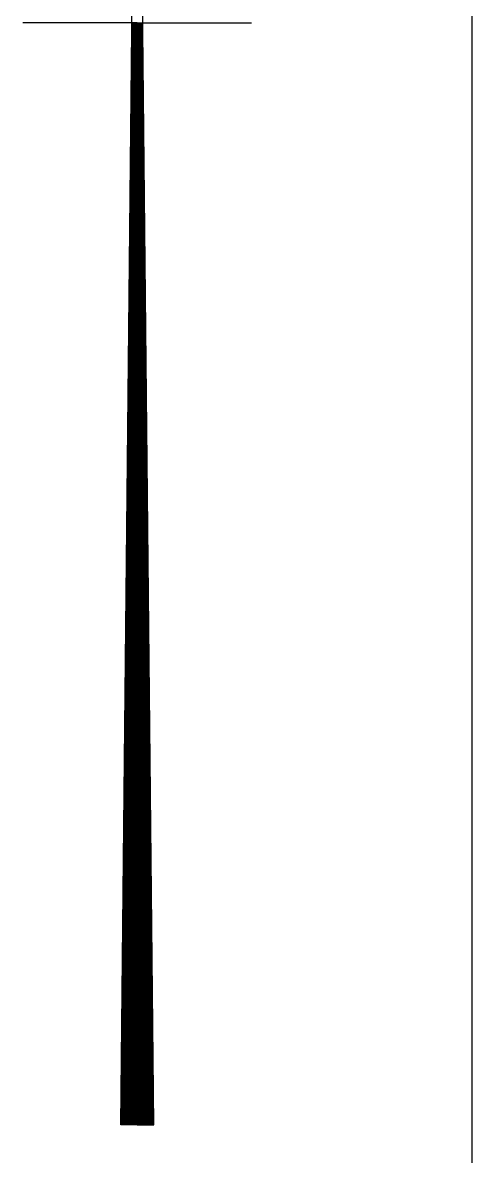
# Model space of a CAD drawing. Header units: metres. Extents: x 175929 to 176804, y 640596 to 641380.
# Drawn here: x 176770 to 176804.4, y 641062 to 641148.8 of the extents above; entities that cross this region are included whole.
import ezdxf

# ---------------------------------------------------------------- set-up
doc = ezdxf.new("R2010")
doc.units = ezdxf.units.M
doc.layers.add('C1680', color=8, linetype='Continuous')

# ---------------------------------------------------------------- blocks, each defined once
blk = doc.blocks.new('BORDER')
at = {"color": 0}
blk.add_line((1, 0), (1, 1), dxfattribs=at)
blk = doc.blocks.new('TAZAR_ZAFON')
at = {"color": 0}
for p, q in [((-21.489, -224.946), (-20.491, -125)), ((-19.489, -224.946), (-20.486, -125)), ((-20.501, -157.462), (-27.501, -157.462)), ((-20.869, -224.946), (-20.796, -157.451)), ((-20.819, -224.946), (-20.746, -157.451)), ((-20.769, -224.946), (-20.696, -157.451)), ((-20.719, -224.946), (-20.646, -157.451)), ((-20.669, -224.946), (-20.596, -157.451)), ((-20.619, -224.946), (-20.546, -157.451)), ((-20.569, -224.946), (-20.496, -157.451)), ((-20.519, -224.946), (-20.446, -157.451)), ((-20.501, -157.462), (-13.501, -157.462)), ((-20.469, -224.946), (-20.396, -157.451)), ((-20.419, -224.946), (-20.346, -157.451)), ((-20.369, -224.947), (-20.296, -157.451)), ((-20.319, -224.947), (-20.246, -157.451)), ((-20.269, -224.947), (-20.196, -157.451)), ((-20.219, -224.947), (-20.148, -158.941)), ((-20.919, -224.946), (-20.85, -160.923)), ((-20.169, -224.947), (-20.102, -163.458)), ((-20.969, -224.946), (-20.906, -166.546)), ((-20.119, -224.947), (-20.057, -167.974)), ((-21.019, -224.946), (-20.962, -172.169)), ((-20.069, -224.947), (-20.012, -172.491)), ((-20.019, -224.947), (-19.967, -177.007)), ((-21.069, -224.946), (-21.018, -177.792)), ((-19.969, -224.947), (-19.922, -181.524)), ((-21.119, -224.946), (-21.074, -183.415)), ((-19.919, -224.947), (-19.877, -186.041)), ((-21.169, -224.946), (-21.13, -189.038)), ((-19.869, -224.947), (-19.832, -190.557)), ((-21.219, -224.946), (-21.186, -194.661)), ((-19.819, -224.947), (-19.787, -195.074)), ((-19.769, -224.947), (-19.742, -199.591)), ((-21.269, -224.946), (-21.243, -200.284)), ((-19.719, -224.947), (-19.697, -204.107)), ((-21.319, -224.945), (-21.299, -205.906)), ((-19.669, -224.947), (-19.652, -208.624)), ((-21.369, -224.945), (-21.355, -211.529)), ((-19.619, -224.947), (-19.607, -213.14)), ((-21.419, -224.945), (-21.411, -217.152)), ((-19.569, -224.947), (-19.562, -217.657)), ((-20.489, -224.946), (-21.489, -224.946)), ((-20.489, -224.946), (-19.489, -224.946))]:
    blk.add_line(p, q, dxfattribs=at)

msp = doc.modelspace()

# ---------------------------------------------------------------- block references
at = {"layer": 'C1680'}
for name, p, xscale, yscale, zscale in [('BORDER', (175929.386, 640595.616), 875, 750, 2), ('TAZAR_ZAFON', (176804.386, 641345.616), 1.25, 1.25, 1.25)]:
    msp.add_blockref(name, p, dxfattribs=dict(at, xscale=xscale, yscale=yscale, zscale=zscale))

doc.saveas('drawing.dxf')
